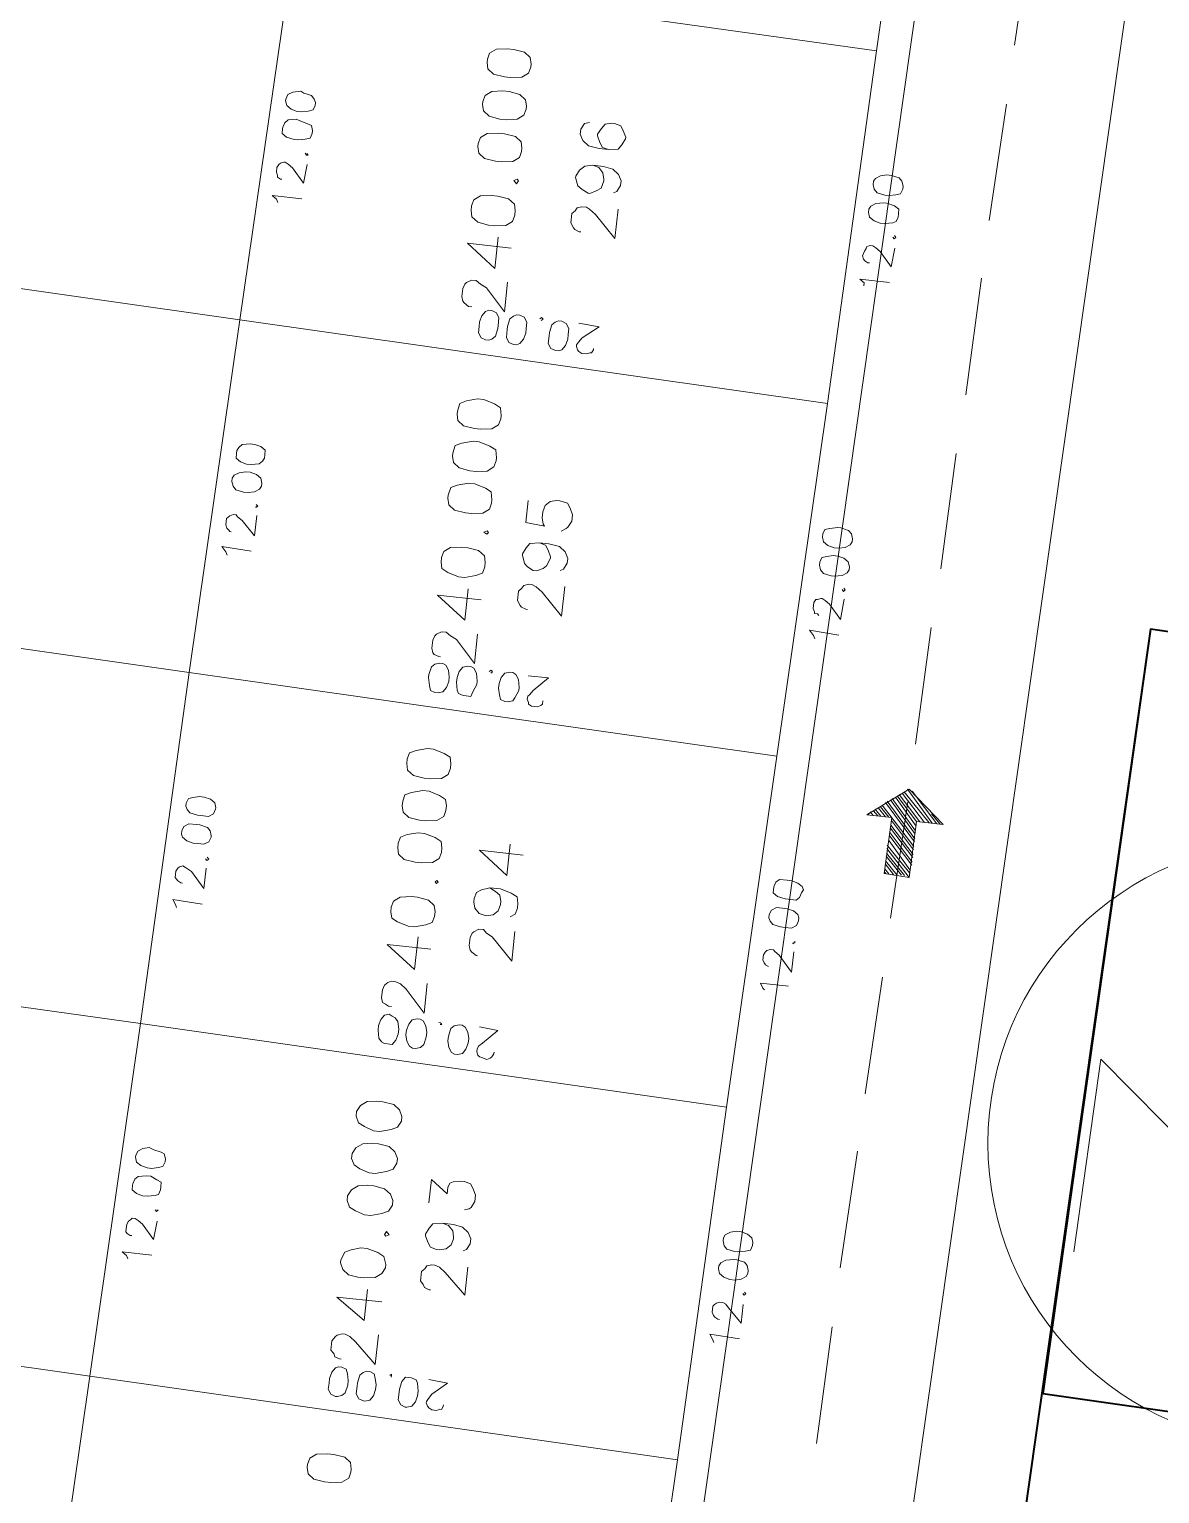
# Model space of a CAD drawing. Header units: metres. Extents: x -977055 to 805873, y -1033982 to 242021.
# Drawn here: x 2666.22 to 2704.51, y 984.45 to 1034.09 of the extents above; entities that cross this region are included whole.
import ezdxf

# ---------------------------------------------------------------- set-up
doc = ezdxf.new("R2010")
doc.units = ezdxf.units.M
for name, color, linetype in [('PDF_acera', 7, 'Continuous'), ('PDF_areas por lote', 7, 'Continuous'), ('PDF_CENTRO COMERCIAL', 7, 'Continuous'), ('PDF_COTAS', 7, 'Continuous'), ('PDF_Especificaciones', 7, 'Continuous'), ('PDF_linea de centro', 7, 'Continuous'), ('PDF_LOTES', 7, 'Continuous'), ('PDF_No. lotes', 7, 'Continuous'), ('PDF_VIAS', 7, 'Continuous')]:
    doc.layers.add(name, color=color, linetype=linetype)

# ---------------------------------------------------------------- blocks, each defined once
blk = doc.blocks.new('CALLE')
at = {"layer": 'PDF_acera', "lineweight": 9}
blk.add_lwpolyline([(-62.149248, -212.611392), (-63.419328, -211.214304), (-62.360928, -180.13968), (-61.006176, -178.8696), (22.946112, -181.706112), (24.3432, -182.933856), (25.486272, -190.08864), (24.681888, -214.22016), (23.327136, -215.49024)], close=True, dxfattribs=at)
blk.add_lwpolyline([(-63.758016, -221.163264), (-63.71568, -219.469824), (-62.360928, -218.199744), (29.719872, -221.332608)], dxfattribs=at)
at = {"layer": 'PDF_areas por lote', "lineweight": 9}
for points in [[(-35.054208, -202.78944), (-35.223552, -202.831776), (-35.35056, -203.00112), (-35.392896, -203.297472), (-35.392896, -203.466816), (-35.35056, -203.763168), (-35.223552, -203.932512), (-35.054208, -203.974848), (-34.969536, -203.974848), (-34.800192, -203.932512), (-34.673184, -203.763168), (-34.630848, -203.466816), (-34.630848, -203.297472), (-34.673184, -203.00112), (-34.800192, -202.831776), (-34.969536, -202.78944)], [(-29.465856, -203.085792), (-29.6352, -203.170464), (-29.762208, -203.339808), (-29.804544, -203.593824), (-29.804544, -203.763168), (-29.762208, -204.05952), (-29.6352, -204.228864), (-29.465856, -204.313536), (-29.381184, -204.313536), (-29.169504, -204.228864), (-29.084832, -204.05952), (-29.00016, -203.763168), (-29.00016, -203.593824), (-29.084832, -203.339808), (-29.169504, -203.170464), (-29.381184, -203.085792)], [(-27.772416, -203.085792), (-27.94176, -203.170464), (-28.026432, -203.339808), (-28.111104, -203.593824), (-28.111104, -203.763168), (-28.026432, -204.05952), (-27.94176, -204.228864), (-27.772416, -204.313536), (-27.645408, -204.313536), (-27.476064, -204.228864), (-27.349056, -204.05952), (-27.30672, -203.763168), (-27.30672, -203.593824), (-27.349056, -203.339808), (-27.476064, -203.170464), (-27.645408, -203.085792)], [(-26.629344, -203.085792), (-26.798688, -203.170464), (-26.88336, -203.339808), (-26.968032, -203.593824), (-26.968032, -203.763168), (-26.88336, -204.05952), (-26.798688, -204.228864), (-26.629344, -204.313536), (-26.502336, -204.313536), (-26.332992, -204.228864), (-26.205984, -204.05952), (-26.163648, -203.763168), (-26.163648, -203.593824), (-26.205984, -203.339808), (-26.332992, -203.170464), (-26.502336, -203.085792)], [(-25.486272, -203.085792), (-25.655616, -203.170464), (-25.740288, -203.339808), (-25.82496, -203.593824), (-25.82496, -203.763168), (-25.740288, -204.05952), (-25.655616, -204.228864), (-25.486272, -204.313536), (-25.359264, -204.313536), (-25.18992, -204.228864), (-25.062912, -204.05952), (-25.020576, -203.763168), (-25.020576, -203.593824), (-25.062912, -203.339808), (-25.18992, -203.170464), (-25.359264, -203.085792)], [(-19.89792, -203.42448), (-20.067264, -203.466816), (-20.151936, -203.63616), (-20.236608, -203.932512), (-20.236608, -204.101856), (-20.151936, -204.398208), (-20.067264, -204.567552), (-19.89792, -204.609888), (-19.770912, -204.609888), (-19.601568, -204.567552), (-19.47456, -204.398208), (-19.432224, -204.101856), (-19.432224, -203.932512), (-19.47456, -203.63616), (-19.601568, -203.466816), (-19.770912, -203.42448)], [(-18.162144, -203.42448), (-18.331488, -203.466816), (-18.458496, -203.63616), (-18.500832, -203.932512), (-18.500832, -204.101856), (-18.458496, -204.398208), (-18.331488, -204.567552), (-18.162144, -204.609888), (-18.035136, -204.609888), (-17.865792, -204.567552), (-17.78112, -204.398208), (-17.696448, -204.101856), (-17.696448, -203.932512), (-17.78112, -203.63616), (-17.865792, -203.466816), (-18.035136, -203.42448)], [(-17.019072, -203.42448), (-17.188416, -203.466816), (-17.315424, -203.63616), (-17.35776, -203.932512), (-17.35776, -204.101856), (-17.315424, -204.398208), (-17.188416, -204.567552), (-17.019072, -204.609888), (-16.892064, -204.609888), (-16.72272, -204.567552), (-16.638048, -204.398208), (-16.553376, -204.101856), (-16.553376, -203.932512), (-16.638048, -203.63616), (-16.72272, -203.466816), (-16.892064, -203.42448)], [(-15.876, -203.42448), (-16.045344, -203.466816), (-16.172352, -203.63616), (-16.214688, -203.932512), (-16.214688, -204.101856), (-16.172352, -204.398208), (-16.045344, -204.567552), (-15.876, -204.609888), (-15.748992, -204.609888), (-15.579648, -204.567552), (-15.494976, -204.398208), (-15.410304, -204.101856), (-15.410304, -203.932512), (-15.494976, -203.63616), (-15.579648, -203.466816), (-15.748992, -203.42448)], [(-0.84672, -203.551488), (-1.016064, -203.593824), (-1.143072, -203.763168), (-1.185408, -204.05952), (-1.185408, -204.228864), (-1.143072, -204.525216), (-1.016064, -204.69456), (-0.84672, -204.736896), (-0.719712, -204.736896), (-0.550368, -204.69456), (-0.42336, -204.525216), (-0.381024, -204.228864), (-0.381024, -204.05952), (-0.42336, -203.763168), (-0.550368, -203.593824), (-0.719712, -203.551488)], [(0.889056, -203.551488), (0.719712, -203.593824), (0.592704, -203.763168), (0.550368, -204.05952), (0.550368, -204.228864), (0.592704, -204.525216), (0.719712, -204.69456), (0.889056, -204.736896), (0.973728, -204.736896), (1.143072, -204.69456), (1.27008, -204.525216), (1.312416, -204.228864), (1.312416, -204.05952), (1.27008, -203.763168), (1.143072, -203.593824), (0.973728, -203.551488)], [(2.032128, -203.551488), (1.862784, -203.593824), (1.735776, -203.763168), (1.69344, -204.05952), (1.69344, -204.228864), (1.735776, -204.525216), (1.862784, -204.69456), (2.032128, -204.736896), (2.1168, -204.736896), (2.286144, -204.69456), (2.413152, -204.525216), (2.455488, -204.228864), (2.455488, -204.05952), (2.413152, -203.763168), (2.286144, -203.593824), (2.1168, -203.551488)], [(3.1752, -203.551488), (3.005856, -203.593824), (2.878848, -203.763168), (2.836512, -204.05952), (2.836512, -204.228864), (2.878848, -204.525216), (3.005856, -204.69456), (3.1752, -204.736896), (3.259872, -204.736896), (3.429216, -204.69456), (3.556224, -204.525216), (3.59856, -204.228864), (3.59856, -204.05952), (3.556224, -203.763168), (3.429216, -203.593824), (3.259872, -203.551488)], [(-10.37232, -203.763168), (-10.541664, -203.805504), (-10.626336, -203.974848), (-10.711008, -204.2712), (-10.711008, -204.440544), (-10.626336, -204.736896), (-10.541664, -204.90624), (-10.37232, -204.948576), (-10.245312, -204.948576), (-10.075968, -204.90624), (-9.94896, -204.736896), (-9.906624, -204.440544), (-9.906624, -204.2712), (-9.94896, -203.974848), (-10.075968, -203.805504), (-10.245312, -203.763168)], [(-8.636544, -203.763168), (-8.805888, -203.805504), (-8.932896, -203.974848), (-8.975232, -204.2712), (-8.975232, -204.440544), (-8.932896, -204.736896), (-8.805888, -204.90624), (-8.636544, -204.948576), (-8.551872, -204.948576), (-8.340192, -204.90624), (-8.25552, -204.736896), (-8.170848, -204.440544), (-8.170848, -204.2712), (-8.25552, -203.974848), (-8.340192, -203.805504), (-8.551872, -203.763168)], [(-7.493472, -203.763168), (-7.662816, -203.805504), (-7.789824, -203.974848), (-7.83216, -204.2712), (-7.83216, -204.440544), (-7.789824, -204.736896), (-7.662816, -204.90624), (-7.493472, -204.948576), (-7.4088, -204.948576), (-7.19712, -204.90624), (-7.112448, -204.736896), (-7.027776, -204.440544), (-7.027776, -204.2712), (-7.112448, -203.974848), (-7.19712, -203.805504), (-7.4088, -203.763168)], [(-6.3504, -203.763168), (-6.519744, -203.805504), (-6.646752, -203.974848), (-6.689088, -204.2712), (-6.689088, -204.440544), (-6.646752, -204.736896), (-6.519744, -204.90624), (-6.3504, -204.948576), (-6.265728, -204.948576), (-6.054048, -204.90624), (-5.969376, -204.736896), (-5.884704, -204.440544), (-5.884704, -204.2712), (-5.969376, -203.974848), (-6.054048, -203.805504), (-6.265728, -203.763168)], [(-28.5768, -204.186528), (-28.619136, -204.228864), (-28.5768, -204.313536), (-28.492128, -204.228864)], [(-18.966528, -204.525216), (-19.008864, -204.567552), (-18.966528, -204.609888), (-18.924192, -204.567552)], [(0.084672, -204.609888), (0, -204.69456), (0.084672, -204.736896), (0.127008, -204.69456)], [(-9.440928, -204.821568), (-9.483264, -204.90624), (-9.440928, -204.948576), (-9.398592, -204.90624)]]:
    blk.add_lwpolyline(points, close=True, dxfattribs=at)
for points in [[(-32.048352, -203.382144), (-32.048352, -203.339808), (-32.006016, -203.2128), (-31.921344, -203.170464), (-31.836672, -203.085792), (-31.582656, -203.085792), (-31.455648, -203.170464), (-31.413312, -203.2128), (-31.370976, -203.339808), (-31.370976, -203.42448), (-31.413312, -203.551488), (-31.54032, -203.720832), (-32.090688, -204.313536), (-31.286304, -204.313536)], [(-30.397248, -204.313536), (-30.397248, -203.085792), (-30.947616, -203.890176), (-30.100896, -203.890176)], [(-22.43808, -203.720832), (-22.43808, -203.63616), (-22.395744, -203.551488), (-22.353408, -203.466816), (-22.2264, -203.42448), (-22.01472, -203.42448), (-21.887712, -203.466816), (-21.80304, -203.551488), (-21.760704, -203.63616), (-21.760704, -203.763168), (-21.80304, -203.890176), (-21.930048, -204.05952), (-22.522752, -204.609888), (-21.718368, -204.609888)], [(-20.786976, -204.609888), (-20.786976, -203.42448), (-21.37968, -204.228864), (-20.490624, -204.228864)], [(-3.429216, -203.84784), (-3.429216, -203.763168), (-3.344544, -203.63616), (-3.302208, -203.593824), (-3.1752, -203.551488), (-2.96352, -203.551488), (-2.836512, -203.593824), (-2.794176, -203.63616), (-2.709504, -203.763168), (-2.709504, -203.890176), (-2.794176, -204.017184), (-2.878848, -204.186528), (-3.471552, -204.736896), (-2.667168, -204.736896)], [(-1.735776, -204.736896), (-1.735776, -203.551488), (-2.32848, -204.355872), (-1.48176, -204.355872)], [(-12.91248, -204.017184), (-12.91248, -203.974848), (-12.870144, -203.84784), (-12.827808, -203.805504), (-12.7008, -203.763168), (-12.48912, -203.763168), (-12.362112, -203.805504), (-12.319776, -203.84784), (-12.235104, -203.974848), (-12.235104, -204.101856), (-12.319776, -204.228864), (-12.404448, -204.398208), (-12.997152, -204.948576), (-12.192768, -204.948576)], [(-11.261376, -204.948576), (-11.261376, -203.763168), (-11.85408, -204.567552), (-11.00736, -204.567552)]]:
    blk.add_lwpolyline(points, dxfattribs=at)
at = {"layer": 'PDF_CENTRO COMERCIAL', "lineweight": 40}
for points in [[(-34.842528, -237.970656), (-31.455648, -237.208608), (-19.728576, -234.75312), (-10.456992, -232.339968), (-10.118304, -222.983712), (-63.758016, -221.163264), (-64.901088, -254.016), (-59.990112, -254.185344), (-59.651424, -244.236384), (-57.534624, -243.686016)], [(-10.118304, -222.983712), (-30.947616, -222.306336), (-31.455648, -237.208608), (-19.728576, -234.75312), (-10.456992, -232.339968), (-10.287648, -227.471328)]]:
    blk.add_lwpolyline(points, close=True, dxfattribs=at)
at = {"layer": 'PDF_COTAS', "lineweight": 9}
for points in [[(-29.804544, -198.005472), (-29.804544, -197.201088), (-29.889216, -197.328096), (-29.973888, -197.370432), (-29.889216, -197.328096), (-29.804544, -197.201088)], [(-28.873152, -198.047808), (-29.381184, -198.005472), (-29.00016, -197.666784), (-28.915488, -197.539776), (-28.873152, -197.455104), (-28.873152, -197.370432), (-28.915488, -197.328096), (-28.957824, -197.28576), (-29.042496, -197.243424), (-29.169504, -197.243424), (-29.254176, -197.243424), (-29.296512, -197.28576), (-29.338848, -197.370432), (-29.338848, -197.412768), (-29.338848, -197.370432), (-29.296512, -197.28576), (-29.254176, -197.243424), (-29.169504, -197.243424), (-29.042496, -197.243424), (-28.957824, -197.28576), (-28.915488, -197.328096), (-28.873152, -197.370432), (-28.873152, -197.455104), (-28.915488, -197.539776), (-29.00016, -197.666784), (-29.381184, -198.005472)], [(-27.984096, -197.28576), (-28.111104, -197.28576), (-28.195776, -197.412768), (-28.238112, -197.582112), (-28.238112, -197.70912), (-28.195776, -197.9208), (-28.15344, -198.005472), (-28.026432, -198.047808), (-27.94176, -198.047808), (-27.814752, -198.047808), (-27.772416, -197.9208), (-27.687744, -197.751456), (-27.687744, -197.624448), (-27.73008, -197.412768), (-27.814752, -197.328096), (-27.94176, -197.28576)], [(-27.984096, -197.28576), (-28.111104, -197.28576), (-28.195776, -197.412768), (-28.238112, -197.582112), (-28.238112, -197.70912), (-28.195776, -197.9208), (-28.15344, -198.005472), (-28.026432, -198.047808), (-27.94176, -198.047808), (-27.814752, -198.047808), (-27.772416, -197.9208), (-27.687744, -197.751456), (-27.687744, -197.624448), (-27.73008, -197.412768), (-27.814752, -197.328096), (-27.94176, -197.28576)], [(-27.222048, -197.28576), (-27.349056, -197.328096), (-27.433728, -197.455104), (-27.476064, -197.624448), (-27.476064, -197.751456), (-27.433728, -197.9208), (-27.391392, -198.047808), (-27.264384, -198.090144), (-27.179712, -198.090144), (-27.052704, -198.047808), (-27.010368, -197.963136), (-26.968032, -197.751456), (-26.925696, -197.624448), (-26.968032, -197.455104), (-27.052704, -197.328096), (-27.179712, -197.28576)], [(-27.222048, -197.28576), (-27.349056, -197.328096), (-27.433728, -197.455104), (-27.476064, -197.624448), (-27.476064, -197.751456), (-27.433728, -197.9208), (-27.391392, -198.047808), (-27.264384, -198.090144), (-27.179712, -198.090144), (-27.052704, -198.047808), (-27.010368, -197.963136), (-26.968032, -197.751456), (-26.925696, -197.624448), (-26.968032, -197.455104), (-27.052704, -197.328096), (-27.179712, -197.28576)], [(-20.236608, -198.34416), (-20.194272, -197.539776), (-20.32128, -197.624448), (-20.405952, -197.666784), (-20.32128, -197.624448), (-20.194272, -197.539776)], [(-19.26288, -198.34416), (-19.813248, -198.34416), (-19.389888, -197.963136), (-19.347552, -197.878464), (-19.305216, -197.793792), (-19.26288, -197.70912), (-19.305216, -197.624448), (-19.347552, -197.582112), (-19.432224, -197.539776), (-19.601568, -197.539776), (-19.643904, -197.582112), (-19.68624, -197.624448), (-19.728576, -197.70912), (-19.728576, -197.751456), (-19.728576, -197.70912), (-19.68624, -197.624448), (-19.643904, -197.582112), (-19.601568, -197.539776), (-19.432224, -197.539776), (-19.347552, -197.582112), (-19.305216, -197.624448), (-19.26288, -197.70912), (-19.305216, -197.793792), (-19.347552, -197.878464), (-19.389888, -197.963136), (-19.813248, -198.34416)], [(-18.41616, -197.582112), (-18.500832, -197.624448), (-18.585504, -197.751456), (-18.62784, -197.9208), (-18.62784, -198.047808), (-18.62784, -198.217152), (-18.543168, -198.34416), (-18.41616, -198.386496), (-18.373824, -198.386496), (-18.246816, -198.34416), (-18.162144, -198.259488), (-18.119808, -198.047808), (-18.119808, -197.963136), (-18.119808, -197.751456), (-18.20448, -197.624448), (-18.331488, -197.582112)], [(-18.41616, -197.582112), (-18.500832, -197.624448), (-18.585504, -197.751456), (-18.62784, -197.9208), (-18.62784, -198.047808), (-18.62784, -198.217152), (-18.543168, -198.34416), (-18.41616, -198.386496), (-18.373824, -198.386496), (-18.246816, -198.34416), (-18.162144, -198.259488), (-18.119808, -198.047808), (-18.119808, -197.963136), (-18.119808, -197.751456), (-18.20448, -197.624448), (-18.331488, -197.582112)], [(-17.654112, -197.624448), (-17.738784, -197.666784), (-17.823456, -197.751456), (-17.865792, -197.963136), (-17.865792, -198.047808), (-17.865792, -198.259488), (-17.78112, -198.386496), (-17.654112, -198.428832), (-17.611776, -198.428832), (-17.484768, -198.386496), (-17.400096, -198.259488), (-17.35776, -198.090144), (-17.35776, -197.963136), (-17.400096, -197.793792), (-17.442432, -197.666784), (-17.56944, -197.624448)], [(-17.654112, -197.624448), (-17.738784, -197.666784), (-17.823456, -197.751456), (-17.865792, -197.963136), (-17.865792, -198.047808), (-17.865792, -198.259488), (-17.78112, -198.386496), (-17.654112, -198.428832), (-17.611776, -198.428832), (-17.484768, -198.386496), (-17.400096, -198.259488), (-17.35776, -198.090144), (-17.35776, -197.963136), (-17.400096, -197.793792), (-17.442432, -197.666784), (-17.56944, -197.624448)], [(-28.5768, -198.005472), (-28.5768, -198.047808), (-28.619136, -198.005472), (-28.5768, -197.963136), (-28.619136, -198.005472), (-28.5768, -198.047808)], [(-10.626336, -198.640512), (-10.584, -197.836128), (-10.711008, -197.963136), (-10.79568, -198.005472), (-10.711008, -197.963136), (-10.584, -197.836128)], [(-9.652608, -198.682848), (-10.202976, -198.682848), (-9.821952, -198.301824), (-9.73728, -198.174816), (-9.694944, -198.13248), (-9.694944, -198.047808), (-9.73728, -197.963136), (-9.779616, -197.9208), (-9.821952, -197.878464), (-9.991296, -197.878464), (-10.075968, -197.9208), (-10.118304, -197.963136), (-10.16064, -198.005472), (-10.16064, -198.047808), (-10.16064, -198.005472), (-10.118304, -197.963136), (-10.075968, -197.9208), (-9.991296, -197.878464), (-9.821952, -197.878464), (-9.779616, -197.9208), (-9.73728, -197.963136), (-9.694944, -198.047808), (-9.694944, -198.13248), (-9.73728, -198.174816), (-9.821952, -198.301824), (-10.202976, -198.682848)], [(-8.805888, -197.9208), (-8.932896, -197.963136), (-9.017568, -198.047808), (-9.059904, -198.259488), (-9.059904, -198.386496), (-9.017568, -198.55584), (-8.932896, -198.682848), (-8.848224, -198.725184), (-8.763552, -198.725184), (-8.636544, -198.682848), (-8.551872, -198.55584), (-8.509536, -198.386496), (-8.509536, -198.259488), (-8.551872, -198.090144), (-8.636544, -197.963136), (-8.721216, -197.9208)], [(-8.805888, -197.9208), (-8.932896, -197.963136), (-9.017568, -198.047808), (-9.059904, -198.259488), (-9.059904, -198.386496), (-9.017568, -198.55584), (-8.932896, -198.682848), (-8.848224, -198.725184), (-8.763552, -198.725184), (-8.636544, -198.682848), (-8.551872, -198.55584), (-8.509536, -198.386496), (-8.509536, -198.259488), (-8.551872, -198.090144), (-8.636544, -197.963136), (-8.721216, -197.9208)], [(-8.04384, -197.963136), (-8.170848, -197.963136), (-8.25552, -198.090144), (-8.297856, -198.259488), (-8.297856, -198.386496), (-8.25552, -198.598176), (-8.170848, -198.682848), (-8.086176, -198.725184), (-8.001504, -198.725184), (-7.874496, -198.725184), (-7.789824, -198.598176), (-7.747488, -198.428832), (-7.747488, -198.301824), (-7.789824, -198.090144), (-7.874496, -198.005472), (-7.959168, -197.963136)], [(-8.04384, -197.963136), (-8.170848, -197.963136), (-8.25552, -198.090144), (-8.297856, -198.259488), (-8.297856, -198.386496), (-8.25552, -198.598176), (-8.170848, -198.682848), (-8.086176, -198.725184), (-8.001504, -198.725184), (-7.874496, -198.725184), (-7.789824, -198.598176), (-7.747488, -198.428832), (-7.747488, -198.301824), (-7.789824, -198.090144), (-7.874496, -198.005472), (-7.959168, -197.963136)], [(-18.966528, -198.34416), (-19.008864, -198.386496), (-19.0512, -198.34416), (-19.008864, -198.301824), (-19.0512, -198.34416), (-19.008864, -198.386496)], [(-1.016064, -198.9792), (-1.016064, -198.174816), (-1.100736, -198.301824), (-1.185408, -198.34416), (-1.100736, -198.301824), (-1.016064, -198.174816)], [(-0.084672, -199.021536), (-0.592704, -198.9792), (-0.21168, -198.640512), (-0.127008, -198.513504), (-0.084672, -198.428832), (-0.084672, -198.386496), (-0.127008, -198.301824), (-0.169344, -198.259488), (-0.254016, -198.217152), (-0.381024, -198.217152), (-0.465696, -198.259488), (-0.508032, -198.259488), (-0.550368, -198.34416), (-0.550368, -198.386496), (-0.550368, -198.34416), (-0.508032, -198.259488), (-0.465696, -198.259488), (-0.381024, -198.217152), (-0.254016, -198.217152), (-0.169344, -198.259488), (-0.127008, -198.301824), (-0.084672, -198.386496), (-0.084672, -198.428832), (-0.127008, -198.513504), (-0.21168, -198.640512), (-0.592704, -198.9792)], [(0.804384, -198.259488), (0.677376, -198.259488), (0.592704, -198.386496), (0.550368, -198.598176), (0.550368, -198.682848), (0.592704, -198.894528), (0.63504, -199.021536), (0.762048, -199.063872), (0.84672, -199.063872), (0.973728, -199.021536), (1.016064, -198.894528), (1.0584, -198.725184), (1.100736, -198.598176), (1.0584, -198.386496), (0.973728, -198.301824), (0.84672, -198.259488)], [(0.804384, -198.259488), (0.677376, -198.259488), (0.592704, -198.386496), (0.550368, -198.598176), (0.550368, -198.682848), (0.592704, -198.894528), (0.63504, -199.021536), (0.762048, -199.063872), (0.84672, -199.063872), (0.973728, -199.021536), (1.016064, -198.894528), (1.0584, -198.725184), (1.100736, -198.598176), (1.0584, -198.386496), (0.973728, -198.301824), (0.84672, -198.259488)], [(1.566432, -198.259488), (1.439424, -198.301824), (1.354752, -198.428832), (1.312416, -198.598176), (1.312416, -198.725184), (1.354752, -198.894528), (1.397088, -199.021536), (1.524096, -199.063872), (1.608768, -199.063872), (1.69344, -199.021536), (1.778112, -198.936864), (1.820448, -198.725184), (1.862784, -198.640512), (1.820448, -198.428832), (1.735776, -198.301824), (1.608768, -198.259488)], [(1.566432, -198.259488), (1.439424, -198.301824), (1.354752, -198.428832), (1.312416, -198.598176), (1.312416, -198.725184), (1.354752, -198.894528), (1.397088, -199.021536), (1.524096, -199.063872), (1.608768, -199.063872), (1.69344, -199.021536), (1.778112, -198.936864), (1.820448, -198.725184), (1.862784, -198.640512), (1.820448, -198.428832), (1.735776, -198.301824), (1.608768, -198.259488)], [(-9.356256, -198.640512), (-9.398592, -198.682848), (-9.440928, -198.640512), (-9.398592, -198.640512), (-9.440928, -198.640512), (-9.398592, -198.682848)], [(0.21168, -198.9792), (0.169344, -199.021536), (0.169344, -198.9792), (0.21168, -198.936864), (0.169344, -198.9792), (0.169344, -199.021536)], [(-33.064416, -203.382144), (-33.02208, -203.509152), (-32.937408, -203.593824), (-32.725728, -203.63616), (-32.59872, -203.63616), (-32.429376, -203.593824), (-32.302368, -203.551488), (-32.260032, -203.42448), (-32.260032, -203.339808), (-32.302368, -203.255136), (-32.429376, -203.170464), (-32.59872, -203.128128), (-32.725728, -203.128128), (-32.895072, -203.128128), (-33.02208, -203.2128), (-33.064416, -203.339808)], [(-33.064416, -203.382144), (-33.02208, -203.509152), (-32.937408, -203.593824), (-32.725728, -203.63616), (-32.59872, -203.63616), (-32.429376, -203.593824), (-32.302368, -203.551488), (-32.260032, -203.42448), (-32.260032, -203.339808), (-32.302368, -203.255136), (-32.429376, -203.170464), (-32.59872, -203.128128), (-32.725728, -203.128128), (-32.895072, -203.128128), (-33.02208, -203.2128), (-33.064416, -203.339808)], [(-23.454144, -203.720832), (-23.454144, -203.84784), (-23.327136, -203.932512), (-23.157792, -203.974848), (-23.030784, -203.974848), (-22.819104, -203.932512), (-22.734432, -203.84784), (-22.692096, -203.763168), (-22.64976, -203.678496), (-22.692096, -203.551488), (-22.819104, -203.466816), (-22.988448, -203.42448), (-23.115456, -203.42448), (-23.327136, -203.466816), (-23.411808, -203.551488), (-23.454144, -203.63616)], [(-23.454144, -203.720832), (-23.454144, -203.84784), (-23.327136, -203.932512), (-23.157792, -203.974848), (-23.030784, -203.974848), (-22.819104, -203.932512), (-22.734432, -203.84784), (-22.692096, -203.763168), (-22.64976, -203.678496), (-22.692096, -203.551488), (-22.819104, -203.466816), (-22.988448, -203.42448), (-23.115456, -203.42448), (-23.327136, -203.466816), (-23.411808, -203.551488), (-23.454144, -203.63616)], [(-33.106752, -204.144192), (-33.064416, -204.2712), (-32.937408, -204.355872), (-32.768064, -204.398208), (-32.641056, -204.398208), (-32.471712, -204.355872), (-32.344704, -204.313536), (-32.302368, -204.186528), (-32.302368, -204.101856), (-32.344704, -204.017184), (-32.429376, -203.932512), (-32.641056, -203.890176), (-32.725728, -203.890176), (-32.937408, -203.890176), (-33.064416, -203.974848), (-33.106752, -204.101856)], [(-33.106752, -204.144192), (-33.064416, -204.2712), (-32.937408, -204.355872), (-32.768064, -204.398208), (-32.641056, -204.398208), (-32.471712, -204.355872), (-32.344704, -204.313536), (-32.302368, -204.186528), (-32.302368, -204.101856), (-32.344704, -204.017184), (-32.429376, -203.932512), (-32.641056, -203.890176), (-32.725728, -203.890176), (-32.937408, -203.890176), (-33.064416, -203.974848), (-33.106752, -204.101856)], [(-13.886208, -204.05952), (-13.843872, -204.186528), (-13.716864, -204.2712), (-13.54752, -204.313536), (-13.420512, -204.313536), (-13.251168, -204.2712), (-13.12416, -204.186528), (-13.081824, -204.101856), (-13.081824, -204.017184), (-13.12416, -203.890176), (-13.208832, -203.805504), (-13.420512, -203.763168), (-13.505184, -203.763168), (-13.716864, -203.805504), (-13.843872, -203.84784), (-13.886208, -203.974848)], [(-13.886208, -204.05952), (-13.843872, -204.186528), (-13.716864, -204.2712), (-13.54752, -204.313536), (-13.420512, -204.313536), (-13.251168, -204.2712), (-13.12416, -204.186528), (-13.081824, -204.101856), (-13.081824, -204.017184), (-13.12416, -203.890176), (-13.208832, -203.805504), (-13.420512, -203.763168), (-13.505184, -203.763168), (-13.716864, -203.805504), (-13.843872, -203.84784), (-13.886208, -203.974848)], [(-23.49648, -204.48288), (-23.454144, -204.609888), (-23.369472, -204.69456), (-23.157792, -204.736896), (-23.030784, -204.736896), (-22.86144, -204.69456), (-22.734432, -204.609888), (-22.692096, -204.525216), (-22.692096, -204.440544), (-22.734432, -204.313536), (-22.86144, -204.228864), (-23.030784, -204.186528), (-23.157792, -204.186528), (-23.327136, -204.228864), (-23.454144, -204.313536), (-23.49648, -204.398208)], [(-23.49648, -204.48288), (-23.454144, -204.609888), (-23.369472, -204.69456), (-23.157792, -204.736896), (-23.030784, -204.736896), (-22.86144, -204.69456), (-22.734432, -204.609888), (-22.692096, -204.525216), (-22.692096, -204.440544), (-22.734432, -204.313536), (-22.86144, -204.228864), (-23.030784, -204.186528), (-23.157792, -204.186528), (-23.327136, -204.228864), (-23.454144, -204.313536), (-23.49648, -204.398208)], [(-4.275936, -204.398208), (-4.2336, -204.48288), (-4.148928, -204.567552), (-3.937248, -204.609888), (-3.852576, -204.609888), (-3.640896, -204.609888), (-3.513888, -204.525216), (-3.471552, -204.398208), (-3.471552, -204.313536), (-3.513888, -204.228864), (-3.640896, -204.144192), (-3.81024, -204.101856), (-3.937248, -204.101856), (-4.106592, -204.101856), (-4.2336, -204.186528), (-4.275936, -204.313536)], [(-4.275936, -204.398208), (-4.2336, -204.48288), (-4.148928, -204.567552), (-3.937248, -204.609888), (-3.852576, -204.609888), (-3.640896, -204.609888), (-3.513888, -204.525216), (-3.471552, -204.398208), (-3.471552, -204.313536), (-3.513888, -204.228864), (-3.640896, -204.144192), (-3.81024, -204.101856), (-3.937248, -204.101856), (-4.106592, -204.101856), (-4.2336, -204.186528), (-4.275936, -204.313536)], [(-32.344704, -204.736896), (-32.302368, -204.779232), (-32.344704, -204.779232), (-32.38704, -204.779232), (-32.344704, -204.779232), (-32.302368, -204.779232)], [(-13.886208, -204.821568), (-13.886208, -204.948576), (-13.7592, -204.990912), (-13.54752, -205.075584), (-13.462848, -205.075584), (-13.251168, -205.033248), (-13.12416, -204.948576), (-13.081824, -204.863904), (-13.081824, -204.779232), (-13.12416, -204.652224), (-13.251168, -204.567552), (-13.420512, -204.525216), (-13.54752, -204.525216), (-13.7592, -204.567552), (-13.843872, -204.609888), (-13.886208, -204.736896)], [(-13.886208, -204.821568), (-13.886208, -204.948576), (-13.7592, -204.990912), (-13.54752, -205.075584), (-13.462848, -205.075584), (-13.251168, -205.033248), (-13.12416, -204.948576), (-13.081824, -204.863904), (-13.081824, -204.779232), (-13.12416, -204.652224), (-13.251168, -204.567552), (-13.420512, -204.525216), (-13.54752, -204.525216), (-13.7592, -204.567552), (-13.843872, -204.609888), (-13.886208, -204.736896)], [(-33.149088, -205.287264), (-33.106752, -205.414272), (-32.979744, -205.498944), (-32.8104, -205.54128), (-32.683392, -205.54128), (-32.471712, -205.498944), (-32.38704, -205.456608), (-32.344704, -205.3296), (-32.344704, -205.244928), (-32.344704, -205.160256), (-32.471712, -205.075584), (-32.683392, -205.033248), (-32.768064, -205.033248), (-32.979744, -205.033248), (-33.106752, -205.11792), (-33.149088, -205.244928)], [(-33.149088, -205.287264), (-33.106752, -205.414272), (-32.979744, -205.498944), (-32.8104, -205.54128), (-32.683392, -205.54128), (-32.471712, -205.498944), (-32.38704, -205.456608), (-32.344704, -205.3296), (-32.344704, -205.244928), (-32.344704, -205.160256), (-32.471712, -205.075584), (-32.683392, -205.033248), (-32.768064, -205.033248), (-32.979744, -205.033248), (-33.106752, -205.11792), (-33.149088, -205.244928)], [(-22.734432, -205.033248), (-22.734432, -205.075584), (-22.776768, -205.11792), (-22.776768, -205.075584), (-22.776768, -205.11792), (-22.734432, -205.075584)], [(-4.318272, -205.160256), (-4.275936, -205.244928), (-4.148928, -205.3296), (-3.979584, -205.371936), (-3.852576, -205.371936), (-3.683232, -205.371936), (-3.556224, -205.287264), (-3.513888, -205.160256), (-3.513888, -205.075584), (-3.556224, -204.990912), (-3.640896, -204.90624), (-3.852576, -204.863904), (-3.937248, -204.863904), (-4.148928, -204.863904), (-4.275936, -204.948576), (-4.318272, -205.075584)], [(-4.318272, -205.160256), (-4.275936, -205.244928), (-4.148928, -205.3296), (-3.979584, -205.371936), (-3.852576, -205.371936), (-3.683232, -205.371936), (-3.556224, -205.287264), (-3.513888, -205.160256), (-3.513888, -205.075584), (-3.556224, -204.990912), (-3.640896, -204.90624), (-3.852576, -204.863904), (-3.937248, -204.863904), (-4.148928, -204.863904), (-4.275936, -204.948576), (-4.318272, -205.075584)], [(-23.538816, -205.625952), (-23.49648, -205.75296), (-23.369472, -205.837632), (-23.200128, -205.879968), (-23.07312, -205.879968), (-22.903776, -205.837632), (-22.776768, -205.75296), (-22.734432, -205.668288), (-22.734432, -205.583616), (-22.776768, -205.456608), (-22.86144, -205.371936), (-23.07312, -205.3296), (-23.200128, -205.3296), (-23.369472, -205.371936), (-23.49648, -205.456608), (-23.538816, -205.54128)], [(-23.538816, -205.625952), (-23.49648, -205.75296), (-23.369472, -205.837632), (-23.200128, -205.879968), (-23.07312, -205.879968), (-22.903776, -205.837632), (-22.776768, -205.75296), (-22.734432, -205.668288), (-22.734432, -205.583616), (-22.776768, -205.456608), (-22.86144, -205.371936), (-23.07312, -205.3296), (-23.200128, -205.3296), (-23.369472, -205.371936), (-23.49648, -205.456608), (-23.538816, -205.54128)], [(-13.166496, -205.371936), (-13.12416, -205.414272), (-13.166496, -205.456608), (-13.208832, -205.414272), (-13.166496, -205.456608), (-13.12416, -205.414272)], [(-32.344704, -205.795296), (-32.38704, -206.303328), (-32.725728, -205.922304), (-32.852736, -205.837632), (-32.937408, -205.795296), (-32.979744, -205.795296), (-33.064416, -205.837632), (-33.106752, -205.879968), (-33.149088, -205.96464), (-33.149088, -206.091648), (-33.106752, -206.17632), (-33.106752, -206.218656), (-33.02208, -206.260992), (-32.979744, -206.260992), (-33.02208, -206.260992), (-33.106752, -206.218656), (-33.106752, -206.17632), (-33.149088, -206.091648), (-33.149088, -205.96464), (-33.106752, -205.879968), (-33.064416, -205.837632), (-32.979744, -205.795296), (-32.937408, -205.795296), (-32.852736, -205.837632), (-32.725728, -205.922304), (-32.38704, -206.303328)], [(-13.928544, -205.96464), (-13.886208, -206.091648), (-13.801536, -206.133984), (-13.589856, -206.218656), (-13.505184, -206.218656), (-13.293504, -206.17632), (-13.166496, -206.091648), (-13.12416, -206.006976), (-13.12416, -205.922304), (-13.166496, -205.795296), (-13.293504, -205.710624), (-13.462848, -205.668288), (-13.589856, -205.668288), (-13.7592, -205.710624), (-13.886208, -205.75296), (-13.928544, -205.879968)], [(-13.928544, -205.96464), (-13.886208, -206.091648), (-13.801536, -206.133984), (-13.589856, -206.218656), (-13.505184, -206.218656), (-13.293504, -206.17632), (-13.166496, -206.091648), (-13.12416, -206.006976), (-13.12416, -205.922304), (-13.166496, -205.795296), (-13.293504, -205.710624), (-13.462848, -205.668288), (-13.589856, -205.668288), (-13.7592, -205.710624), (-13.886208, -205.75296), (-13.928544, -205.879968)], [(-3.556224, -205.710624), (-3.513888, -205.75296), (-3.556224, -205.795296), (-3.59856, -205.75296), (-3.556224, -205.795296), (-3.513888, -205.75296)], [(-22.734432, -206.133984), (-22.776768, -206.642016), (-23.157792, -206.260992), (-23.242464, -206.17632), (-23.327136, -206.133984), (-23.411808, -206.133984), (-23.49648, -206.17632), (-23.538816, -206.218656), (-23.538816, -206.260992), (-23.581152, -206.430336), (-23.538816, -206.515008), (-23.49648, -206.557344), (-23.411808, -206.59968), (-23.369472, -206.59968), (-23.411808, -206.59968), (-23.49648, -206.557344), (-23.538816, -206.515008), (-23.581152, -206.430336), (-23.538816, -206.260992), (-23.538816, -206.218656), (-23.49648, -206.17632), (-23.411808, -206.133984), (-23.327136, -206.133984), (-23.242464, -206.17632), (-23.157792, -206.260992), (-22.776768, -206.642016)], [(-4.360608, -206.303328), (-4.318272, -206.388), (-4.191264, -206.472672), (-4.02192, -206.515008), (-3.894912, -206.515008), (-3.725568, -206.515008), (-3.59856, -206.430336), (-3.556224, -206.303328), (-3.556224, -206.218656), (-3.59856, -206.133984), (-3.683232, -206.049312), (-3.894912, -206.006976), (-3.979584, -206.006976), (-4.191264, -206.006976), (-4.318272, -206.091648), (-4.360608, -206.218656)], [(-4.360608, -206.303328), (-4.318272, -206.388), (-4.191264, -206.472672), (-4.02192, -206.515008), (-3.894912, -206.515008), (-3.725568, -206.515008), (-3.59856, -206.430336), (-3.556224, -206.303328), (-3.556224, -206.218656), (-3.59856, -206.133984), (-3.683232, -206.049312), (-3.894912, -206.006976), (-3.979584, -206.006976), (-4.191264, -206.006976), (-4.318272, -206.091648), (-4.360608, -206.218656)], [(-13.166496, -206.430336), (-13.166496, -206.980704), (-13.54752, -206.59968), (-13.674528, -206.515008), (-13.716864, -206.472672), (-13.801536, -206.472672), (-13.886208, -206.515008), (-13.928544, -206.515008), (-13.97088, -206.59968), (-13.97088, -206.769024), (-13.928544, -206.853696), (-13.886208, -206.896032), (-13.801536, -206.896032), (-13.886208, -206.896032), (-13.928544, -206.853696), (-13.97088, -206.769024), (-13.97088, -206.59968), (-13.928544, -206.515008), (-13.886208, -206.515008), (-13.801536, -206.472672), (-13.716864, -206.472672), (-13.674528, -206.515008), (-13.54752, -206.59968), (-13.166496, -206.980704)], [(-3.556224, -206.769024), (-3.59856, -207.319392), (-3.937248, -206.896032), (-4.064256, -206.81136), (-4.148928, -206.769024), (-4.191264, -206.769024), (-4.275936, -206.81136), (-4.318272, -206.853696), (-4.360608, -206.938368), (-4.360608, -207.065376), (-4.318272, -207.150048), (-4.318272, -207.192384), (-4.2336, -207.23472), (-4.191264, -207.23472), (-4.2336, -207.23472), (-4.318272, -207.192384), (-4.318272, -207.150048), (-4.360608, -207.065376), (-4.360608, -206.938368), (-4.318272, -206.853696), (-4.275936, -206.81136), (-4.191264, -206.769024), (-4.148928, -206.769024), (-4.064256, -206.81136), (-3.937248, -206.896032), (-3.59856, -207.319392)], [(-28.534464, -213.246432), (-28.661472, -213.288768), (-28.746144, -213.415776), (-28.78848, -213.58512), (-28.78848, -213.712128), (-28.746144, -213.881472), (-28.661472, -214.00848), (-28.5768, -214.050816), (-28.492128, -214.050816), (-28.36512, -214.00848), (-28.280448, -213.923808), (-28.238112, -213.712128), (-28.238112, -213.627456), (-28.280448, -213.415776), (-28.36512, -213.288768), (-28.449792, -213.246432)], [(-27.772416, -213.288768), (-27.899424, -213.331104), (-27.984096, -213.415776), (-28.026432, -213.627456), (-28.026432, -213.712128), (-27.984096, -213.923808), (-27.94176, -214.050816), (-27.814752, -214.093152), (-27.73008, -214.093152), (-27.603072, -214.050816), (-27.5184, -213.923808), (-27.476064, -213.754464), (-27.476064, -213.627456), (-27.5184, -213.458112), (-27.603072, -213.331104), (-27.687744, -213.288768)], [(-18.966528, -213.58512), (-19.0512, -213.627456), (-19.135872, -213.712128), (-19.178208, -213.923808), (-19.178208, -214.050816), (-19.178208, -214.22016), (-19.093536, -214.347168), (-18.966528, -214.389504), (-18.881856, -214.389504), (-18.797184, -214.347168), (-18.712512, -214.22016), (-18.670176, -214.050816), (-18.670176, -213.923808), (-18.670176, -213.754464), (-18.754848, -213.627456), (-18.881856, -213.58512)], [(-18.20448, -213.627456), (-18.289152, -213.627456), (-18.373824, -213.754464), (-18.41616, -213.966144), (-18.41616, -214.050816), (-18.41616, -214.262496), (-18.331488, -214.347168), (-18.20448, -214.389504), (-18.119808, -214.43184), (-18.035136, -214.389504), (-17.950464, -214.262496), (-17.908128, -214.093152), (-17.908128, -213.966144), (-17.908128, -213.754464), (-17.9928, -213.669792), (-18.119808, -213.627456)], [(-9.356256, -213.923808), (-9.483264, -213.966144), (-9.567936, -214.050816), (-9.610272, -214.262496), (-9.610272, -214.347168), (-9.567936, -214.558848), (-9.483264, -214.685856), (-9.398592, -214.728192), (-9.31392, -214.728192), (-9.186912, -214.685856), (-9.10224, -214.558848), (-9.059904, -214.389504), (-9.059904, -214.262496), (-9.10224, -214.093152), (-9.144576, -213.966144), (-9.271584, -213.923808)], [(-8.594208, -213.923808), (-8.721216, -213.966144), (-8.805888, -214.093152), (-8.848224, -214.262496), (-8.848224, -214.389504), (-8.805888, -214.558848), (-8.721216, -214.685856), (-8.636544, -214.728192), (-8.551872, -214.728192), (-8.424864, -214.685856), (-8.340192, -214.601184), (-8.297856, -214.389504), (-8.297856, -214.304832), (-8.340192, -214.093152), (-8.382528, -213.966144), (-8.509536, -213.923808)], [(0.254016, -214.22016), (0.127008, -214.262496), (0.042336, -214.389504), (0, -214.558848), (0, -214.685856), (0.042336, -214.897536), (0.084672, -214.982208), (0.21168, -215.024544), (0.296352, -215.024544), (0.42336, -215.024544), (0.508032, -214.897536), (0.550368, -214.685856), (0.550368, -214.601184), (0.508032, -214.389504), (0.42336, -214.262496), (0.338688, -214.22016)], [(1.016064, -214.262496), (0.889056, -214.304832), (0.804384, -214.389504), (0.762048, -214.601184), (0.762048, -214.728192), (0.804384, -214.897536), (0.84672, -215.024544), (0.973728, -215.06688), (1.0584, -215.06688), (1.185408, -215.024544), (1.27008, -214.939872), (1.312416, -214.728192), (1.312416, -214.601184), (1.27008, -214.43184), (1.185408, -214.304832), (1.100736, -214.262496)]]:
    blk.add_lwpolyline(points, close=True, dxfattribs=at)
for points in [[(-30.524256, -213.331104), (-30.439584, -213.288768), (-30.312576, -213.204096), (-30.354912, -214.00848)], [(-29.889216, -213.415776), (-29.889216, -213.37344), (-29.84688, -213.288768), (-29.804544, -213.246432), (-29.719872, -213.204096), (-29.550528, -213.204096), (-29.508192, -213.246432), (-29.465856, -213.288768), (-29.42352, -213.37344), (-29.42352, -213.458112), (-29.465856, -213.542784), (-29.550528, -213.627456), (-29.931552, -214.00848), (-29.42352, -214.00848)], [(-20.913984, -213.669792), (-20.871648, -213.627456), (-20.74464, -213.542784), (-20.74464, -214.304832)], [(-20.278944, -213.712128), (-20.236608, -213.627456), (-20.194272, -213.58512), (-20.1096, -213.542784), (-19.982592, -213.542784), (-19.89792, -213.58512), (-19.855584, -213.627456), (-19.813248, -213.712128), (-19.813248, -213.7968), (-19.855584, -213.839136), (-19.940256, -213.966144), (-20.363616, -214.347168), (-19.813248, -214.347168)], [(-11.346048, -214.00848), (-11.261376, -213.966144), (-11.134368, -213.839136), (-11.176704, -214.64352)], [(-29.127168, -213.966144), (-29.169504, -214.00848), (-29.127168, -214.050816), (-29.084832, -214.00848)], [(-10.711008, -214.050816), (-10.668672, -214.00848), (-10.668672, -213.923808), (-10.626336, -213.923808), (-10.541664, -213.881472), (-10.37232, -213.881472), (-10.287648, -213.923808), (-10.287648, -213.966144), (-10.245312, -214.050816), (-10.245312, -214.093152), (-10.287648, -214.177824), (-10.37232, -214.304832), (-10.753344, -214.64352), (-10.202976, -214.685856)], [(-1.735776, -214.304832), (-1.651104, -214.304832), (-1.566432, -214.177824), (-1.566432, -214.982208)], [(-1.100736, -214.389504), (-1.100736, -214.347168), (-1.0584, -214.262496), (-1.016064, -214.22016), (-0.931392, -214.177824), (-0.804384, -214.22016), (-0.719712, -214.262496), (-0.677376, -214.262496), (-0.63504, -214.347168), (-0.63504, -214.43184), (-0.677376, -214.516512), (-0.762048, -214.64352), (-1.143072, -214.982208), (-0.63504, -215.024544)], [(-19.559232, -214.304832), (-19.601568, -214.304832), (-19.559232, -214.347168), (-19.516896, -214.347168)], [(-9.94896, -214.601184), (-9.991296, -214.64352), (-9.94896, -214.685856), (-9.906624, -214.64352)], [(-0.338688, -214.939872), (-0.381024, -214.982208), (-0.338688, -215.024544), (-0.296352, -214.982208)]]:
    blk.add_lwpolyline(points, dxfattribs=at)
at = {"layer": 'PDF_Especificaciones', "lineweight": 20}
blk.add_lwpolyline([(-27.052704, -222.729696), (-21.80304, -222.89904), (-24.808896, -226.582272), (-23.369472, -226.666944), (-22.43808, -227.174976), (-21.972384, -227.640672), (-21.549024, -229.080096), (-21.59136, -230.053824), (-22.099392, -231.450912), (-23.07312, -232.382304), (-24.512544, -232.805664), (-25.951968, -232.763328), (-27.349056, -232.21296), (-27.814752, -231.747264), (-28.280448, -230.773536)], dxfattribs=at)
blk.add_circle((-23.517648, -228.212208), 8.14968, dxfattribs=at)
at = {"layer": 'PDF_linea de centro', "lineweight": 9}
for points in [[(-32.937408, -216.379296), (-29.762208, -216.463968)], [(-28.15344, -216.506304), (-24.97824, -216.633312)], [(-23.411808, -216.675648), (-20.236608, -216.802656)], [(-18.62784, -216.844992), (-15.45264, -216.972)], [(-13.886208, -217.014336), (-10.711008, -217.099008)], [(-9.10224, -217.18368), (-5.969376, -217.268352)], [(-4.360608, -217.353024), (-1.185408, -217.437696)], [(0.381024, -217.480032), (3.556224, -217.60704)], [(5.164992, -217.649376), (8.340192, -217.776384)]]:
    blk.add_lwpolyline(points, dxfattribs=at)
at = {"layer": 'PDF_LOTES', "lineweight": 20}
for points in [[(-42.844032, -196.354368), (-33.23376, -196.693056), (-32.683392, -180.690048), (-42.293664, -180.35136)], [(-33.23376, -196.693056), (-23.623488, -197.031744), (-23.115456, -181.028736), (-32.683392, -180.690048)], [(-23.623488, -197.031744), (-14.055552, -197.328096), (-13.505184, -181.367424), (-23.115456, -181.028736)], [(-14.055552, -197.328096), (-4.44528, -197.666784), (-3.894912, -181.663776), (-13.505184, -181.367424)], [(-4.44528, -197.666784), (5.122656, -198.005472), (5.673024, -182.002464), (-3.894912, -181.663776)], [(-43.3944, -212.357376), (-33.784128, -212.696064), (-33.23376, -196.693056), (-42.844032, -196.354368)], [(-33.784128, -212.696064), (-24.173856, -212.992416), (-23.623488, -197.031744), (-33.23376, -196.693056)], [(-24.173856, -212.992416), (-14.60592, -213.331104), (-14.055552, -197.328096), (-23.623488, -197.031744)], [(-14.60592, -213.331104), (-4.995648, -213.669792), (-4.44528, -197.666784), (-14.055552, -197.328096)], [(-4.995648, -213.669792), (4.614624, -213.966144), (5.122656, -198.005472), (-4.44528, -197.666784)], [(4.614624, -213.966144), (14.18256, -214.304832), (14.732928, -198.301824), (5.122656, -198.005472)]]:
    blk.add_lwpolyline(points, close=True, dxfattribs=at)
at = {"layer": 'PDF_No. lotes', "lineweight": 20}
for points in [[(-29.931552, -205.583616), (-29.931552, -205.54128), (-29.889216, -205.414272), (-29.804544, -205.371936), (-29.719872, -205.287264), (-29.465856, -205.287264), (-29.381184, -205.371936), (-29.296512, -205.414272), (-29.254176, -205.54128), (-29.254176, -205.625952), (-29.296512, -205.75296), (-29.42352, -205.922304), (-29.973888, -206.515008), (-29.21184, -206.515008)], [(-28.111104, -205.710624), (-28.15344, -205.879968), (-28.280448, -206.006976), (-28.449792, -206.049312), (-28.492128, -206.049312), (-28.661472, -206.006976), (-28.78848, -205.879968), (-28.830816, -205.710624), (-28.830816, -205.625952), (-28.78848, -205.456608), (-28.661472, -205.371936), (-28.492128, -205.287264), (-28.449792, -205.287264), (-28.280448, -205.371936), (-28.15344, -205.456608), (-28.111104, -205.710624), (-28.111104, -206.006976), (-28.15344, -206.260992), (-28.280448, -206.430336), (-28.449792, -206.515008), (-28.5768, -206.515008), (-28.746144, -206.430336), (-28.78848, -206.345664)], [(-27.603072, -205.287264), (-26.968032, -205.287264), (-27.30672, -205.75296), (-27.137376, -205.75296), (-27.010368, -205.795296), (-26.968032, -205.879968), (-26.925696, -206.049312), (-26.925696, -206.17632), (-26.968032, -206.345664), (-27.09504, -206.430336), (-27.264384, -206.515008), (-27.433728, -206.515008), (-27.603072, -206.430336), (-27.645408, -206.388), (-27.687744, -206.260992)], [(-20.829312, -205.879968), (-20.829312, -205.837632), (-20.74464, -205.710624), (-20.702304, -205.668288), (-20.575296, -205.625952), (-20.363616, -205.625952), (-20.236608, -205.668288), (-20.194272, -205.710624), (-20.1096, -205.837632), (-20.1096, -205.96464), (-20.194272, -206.049312), (-20.278944, -206.218656), (-20.871648, -206.81136), (-20.067264, -206.81136)], [(-18.966528, -206.006976), (-19.0512, -206.17632), (-19.135872, -206.303328), (-19.305216, -206.345664), (-19.389888, -206.345664), (-19.559232, -206.303328), (-19.68624, -206.17632), (-19.728576, -206.006976), (-19.728576, -205.96464), (-19.68624, -205.795296), (-19.559232, -205.668288), (-19.389888, -205.625952), (-19.305216, -205.625952), (-19.135872, -205.668288), (-19.0512, -205.795296), (-18.966528, -206.006976), (-18.966528, -206.303328), (-19.0512, -206.59968), (-19.135872, -206.769024), (-19.305216, -206.81136), (-19.432224, -206.81136), (-19.601568, -206.769024), (-19.68624, -206.642016)], [(-17.9928, -206.81136), (-17.9928, -205.625952), (-18.585504, -206.430336), (-17.738784, -206.430336)], [(-11.388384, -206.218656), (-11.388384, -206.17632), (-11.346048, -206.049312), (-11.303712, -206.006976), (-11.176704, -205.922304), (-10.922688, -205.922304), (-10.838016, -206.006976), (-10.753344, -206.049312), (-10.711008, -206.17632), (-10.711008, -206.260992), (-10.753344, -206.388), (-10.880352, -206.557344), (-11.473056, -207.150048), (-10.668672, -207.150048)], [(-9.567936, -206.345664), (-9.610272, -206.515008), (-9.73728, -206.59968), (-9.906624, -206.684352), (-9.94896, -206.684352), (-10.16064, -206.59968), (-10.245312, -206.515008), (-10.329984, -206.345664), (-10.329984, -206.260992), (-10.245312, -206.091648), (-10.16064, -206.006976), (-9.94896, -205.922304), (-9.906624, -205.922304), (-9.73728, -206.006976), (-9.610272, -206.091648), (-9.567936, -206.345664), (-9.567936, -206.59968), (-9.610272, -206.896032), (-9.73728, -207.065376), (-9.906624, -207.150048), (-10.033632, -207.150048), (-10.202976, -207.065376), (-10.245312, -206.980704)], [(-8.4672, -205.922304), (-9.059904, -205.922304), (-9.10224, -206.430336), (-9.059904, -206.388), (-8.89056, -206.345664), (-8.721216, -206.345664), (-8.551872, -206.388), (-8.424864, -206.515008), (-8.382528, -206.684352), (-8.382528, -206.769024), (-8.424864, -206.980704), (-8.551872, -207.065376), (-8.721216, -207.150048), (-8.89056, -207.150048), (-9.059904, -207.065376), (-9.10224, -207.02304), (-9.186912, -206.896032)], [(-1.100736, -206.557344), (-1.100736, -206.515008), (-1.0584, -206.388), (-1.016064, -206.345664), (-0.889056, -206.260992), (-0.63504, -206.260992), (-0.550368, -206.345664), (-0.465696, -206.388), (-0.42336, -206.515008), (-0.42336, -206.642016), (-0.465696, -206.726688), (-0.592704, -206.896032), (-1.185408, -207.488736), (-0.381024, -207.488736)], [(0.719712, -206.684352), (0.677376, -206.853696), (0.550368, -206.980704), (0.381024, -207.02304), (0.338688, -207.02304), (0.127008, -206.980704), (0.042336, -206.853696), (-0.042336, -206.684352), (-0.042336, -206.642016), (0.042336, -206.472672), (0.127008, -206.345664), (0.338688, -206.260992), (0.381024, -206.260992), (0.550368, -206.345664), (0.677376, -206.472672), (0.719712, -206.684352), (0.719712, -206.980704), (0.677376, -207.23472), (0.550368, -207.404064), (0.381024, -207.488736), (0.254016, -207.488736), (0.084672, -207.404064), (0.042336, -207.319392)], [(1.862784, -206.472672), (1.820448, -206.345664), (1.651104, -206.260992), (1.524096, -206.260992), (1.354752, -206.345664), (1.227744, -206.515008), (1.185408, -206.81136), (1.185408, -207.065376), (1.227744, -207.319392), (1.354752, -207.404064), (1.524096, -207.488736), (1.566432, -207.488736), (1.735776, -207.404064), (1.862784, -207.319392), (1.90512, -207.150048), (1.90512, -207.065376), (1.862784, -206.896032), (1.735776, -206.81136), (1.566432, -206.726688), (1.524096, -206.726688), (1.354752, -206.81136), (1.227744, -206.896032), (1.185408, -207.065376)]]:
    blk.add_lwpolyline(points, dxfattribs=at)
at = {"layer": 'PDF_VIAS', "lineweight": 20}
blk.add_lwpolyline([(-15.918336, -215.9136), (-15.918336, -216.590976), (-17.442432, -216.54864), (-17.484768, -217.226016), (-15.960672, -217.268352), (-15.960672, -217.988064), (-15.113952, -216.972)], close=True, dxfattribs=at)
at = {"layer": 'PDF_VIAS', "lineweight": 9}
for points in [[(-15.918336, -215.955936), (-15.876, -215.955936)], [(-15.918336, -216.082944), (-15.833664, -215.998272)], [(-15.918336, -216.209952), (-15.791328, -216.082944)], [(-15.918336, -216.294624), (-15.748992, -216.12528)], [(-15.918336, -216.421632), (-15.706656, -216.209952)], [(-17.484768, -217.226016), (-16.765056, -216.54864)], [(-17.442432, -216.590976), (-17.400096, -216.54864)], [(-17.442432, -216.675648), (-17.315424, -216.54864)], [(-17.442432, -216.802656), (-17.188416, -216.54864)], [(-17.442432, -216.887328), (-17.103744, -216.54864)], [(-17.442432, -217.014336), (-16.976736, -216.54864)], [(-17.442432, -217.099008), (-16.892064, -216.54864)], [(-17.35776, -217.226016), (-16.680384, -216.54864)], [(-17.273088, -217.226016), (-16.553376, -216.590976)], [(-17.14608, -217.268352), (-16.426368, -216.590976)], [(-17.061408, -217.268352), (-16.341696, -216.590976)], [(-16.9344, -217.268352), (-16.214688, -216.590976)], [(-16.849728, -217.268352), (-16.130016, -216.590976)], [(-16.72272, -217.268352), (-16.003008, -216.590976)], [(-16.638048, -217.268352), (-15.621984, -216.294624)], [(-16.51104, -217.268352), (-15.537312, -216.379296)], [(-16.426368, -217.268352), (-15.494976, -216.421632)], [(-16.29936, -217.268352), (-15.45264, -216.506304)], [(-16.214688, -217.268352), (-15.410304, -216.54864)], [(-16.08768, -217.268352), (-15.367968, -216.633312)], [(-15.918336, -216.506304), (-15.66432, -216.252288)], [(-15.960672, -217.268352), (-15.325632, -216.675648)], [(-15.960672, -217.353024), (-15.283296, -216.717984)], [(-15.960672, -217.480032), (-15.24096, -216.802656)], [(-15.960672, -217.60704), (-15.198624, -216.844992)], [(-15.960672, -217.691712), (-15.113952, -216.929664)], [(-15.960672, -217.81872), (-15.156288, -217.056672)], [(-15.960672, -217.903392), (-15.706656, -217.649376)]]:
    blk.add_lwpolyline(points, dxfattribs=at)

msp = doc.modelspace()

# ---------------------------------------------------------------- block references
at = {"xscale": 1.255773352820658, "yscale": 1.255773352820658, "zscale": 1.255773352820658, "rotation": 83.85573648860341}
msp.add_blockref('CALLE', (2427.15058, 1056.36283, 1015.371), dxfattribs=at)

doc.saveas('drawing.dxf')
